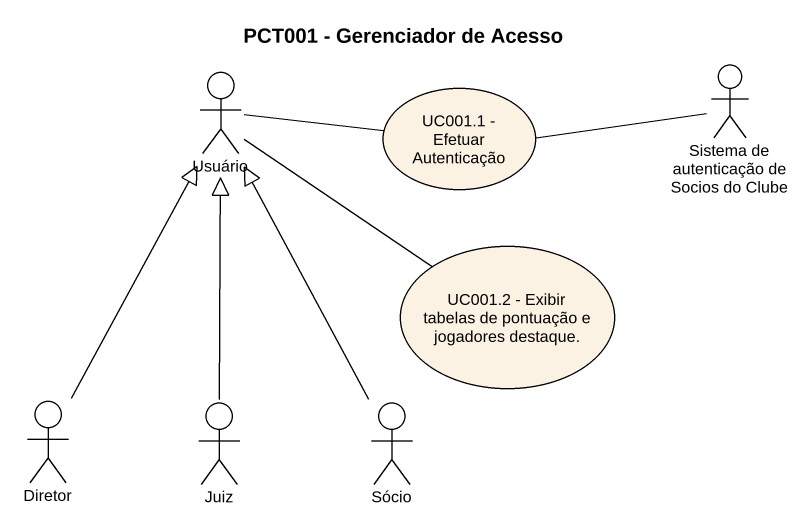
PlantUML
@startuml
title PCT001 - Gerenciador de Acesso
actor Usuário
usecase "UC001.1 - Efetuar Autenticação" as UC001_1_Efetuar_Autenticação
actor "Sistema de autenticação de Socios do Clube" as Sistema_de_autenticação_de
usecase "UC001.2 - Exibir tabelas de pontuação e jogadores destaque." as UC001_2_Exibir_tabelas_de
actor Diretor
actor Juiz
actor Sócio
Usuário -right- UC001_1_Efetuar_Autenticação
Usuário -- UC001_2_Exibir_tabelas_de
UC001_1_Efetuar_Autenticação -right- Sistema_de_autenticação_de
Diretor -up-|> Usuário
Juiz -up-|> Usuário
Sócio -up-|> Usuário
@enduml
